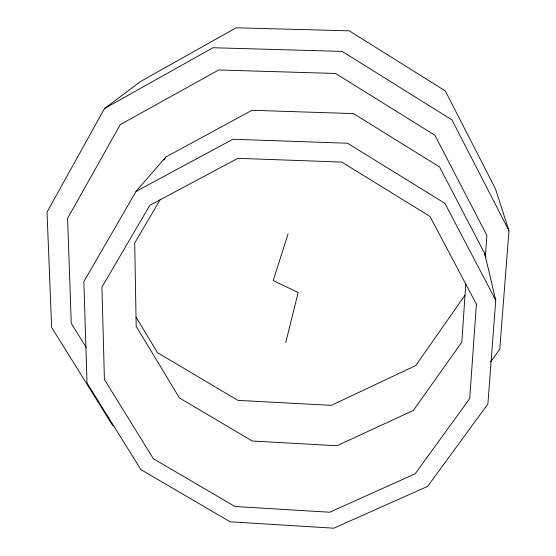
<?xml version="1.0" encoding="UTF-8"?>
<svg xmlns="http://www.w3.org/2000/svg" width="556" height="556" viewBox="0 0 556 556"><rect width="100%" height="100%" fill="white"/><g stroke="black" fill="none" stroke-linecap="round" stroke-linejoin="round"><path stroke-width="0.83" d="M465.789 283.706L461.834 342.072L413.393 410.391L336.978 445.752L252.25 441.005L179.428 397.95L136.192 326.365L134.698 243.021L160.441 199.201M484.596 255.253L484.721 253.522L439.553 166.946L353.463 113.591L251.986 110.29L165.751 157.07L136.053 191.41L83.852 281.614L87.021 383.008L140.876 469.605L230.191 521.799L333.795 528.2L427.64 486.368L487.876 404.038L495.737 300.24L484.721 253.522M485.284 257.775L486.896 235.41L434.882 135.247L335.525 73.455L218.723 69.98L120.318 124.593L67.582 218.334L71.244 323.258L86.277 347.604M113.897 425.945L112.402 425.076L51.645 327.401L47.024 212.107L104.556 108.503L140.494 81.537L236.126 27.8L349.258 30.823L445.293 90.913L495.445 188.769L508.976 230.747L499.761 349.182L490.607 361.852M285.721 342.642L298.155 292.512L273.177 280.578L288.098 233.826M163.999 160.072L165.751 157.07M465.038 295.118L415.763 365.542L331.362 405.352L237.919 400.389L157.438 352.615L136.025 317.094M104.556 108.503L212.976 47.74L342.169 51.388L451.972 119.887L508.976 230.747M136.053 191.41L232.894 139.257L347.549 143.233L444.904 203.329L495.737 300.24M476.395 304.153L469.716 398.534L415.2 473.781L329.652 512.236L234.938 506.488L153.338 458.693L104.41 379.484L101.95 287.098L149.814 205.324L237.843 158.328L341.711 162.067L429.976 216.409L476.395 304.153"/></g></svg>
